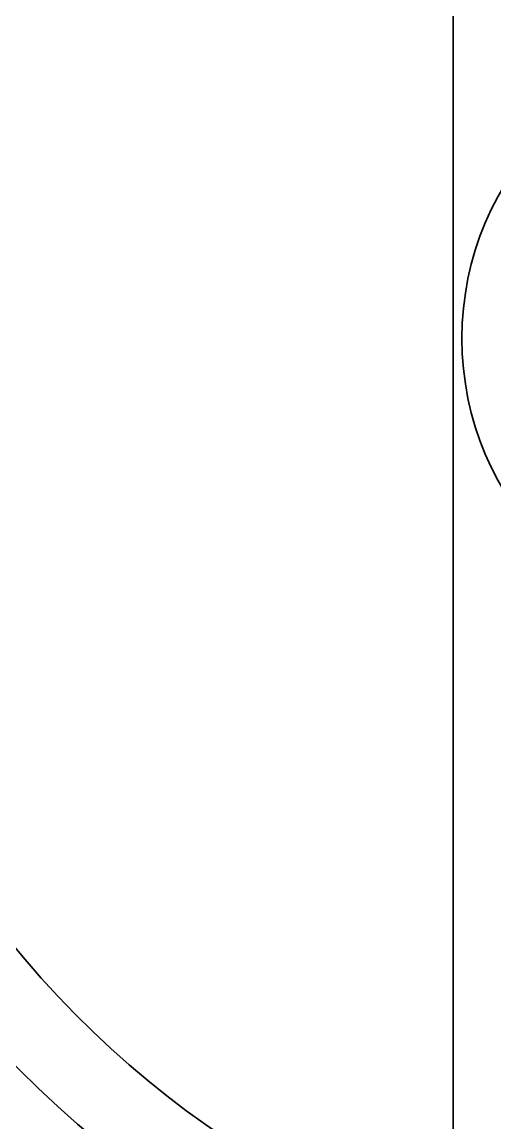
# Model space of a CAD drawing. Header units: millimetres. Extents: x -431 to 3717, y -325 to 2729.
# Drawn here: x 113.08 to 118.49, y 481.02 to 493.62 of the extents above; entities that cross this region are included whole.
import ezdxf

# ---------------------------------------------------------------- set-up
doc = ezdxf.new("R2010")
doc.units = ezdxf.units.MM

msp = doc.modelspace()

# ---------------------------------------------------------------- linework, layer by layer
at = {"color": 7, "linetype": 'Continuous', "lineweight": 35}
msp.add_line((118.015, 593.2), (118.015, 478), dxfattribs=at)
msp.add_line((118.015, 593.2), (118.015, 478), dxfattribs=at)
msp.add_circle((121.515, 490), 3.4, dxfattribs=at)
msp.add_circle((121.515, 490), 3.4, dxfattribs=at)
for radius, start, end in [(24.5, 314.6585, 134.6585), (24.5, 314.6585, 134.6585), (21.5, 314.6585, 134.2993), (18.5, 314.9113, 134.6585), (24.5, 134.6585, 314.6585), (24.5, 134.6585, 314.6585), (21.5, 134.6585, 314.2993), (18.5, 134.9113, 314.6585), (11.9, 314.6585, 134.6585), (11, 314.6585, 134.6585), (11, 314.6585, 134.6585), (11.9, 134.6585, 314.6585), (11, 134.6585, 314.6585), (11, 134.6585, 314.6585)]:
    msp.add_arc((121.515, 490), radius, start, end, dxfattribs=at)

doc.saveas('drawing.dxf')
